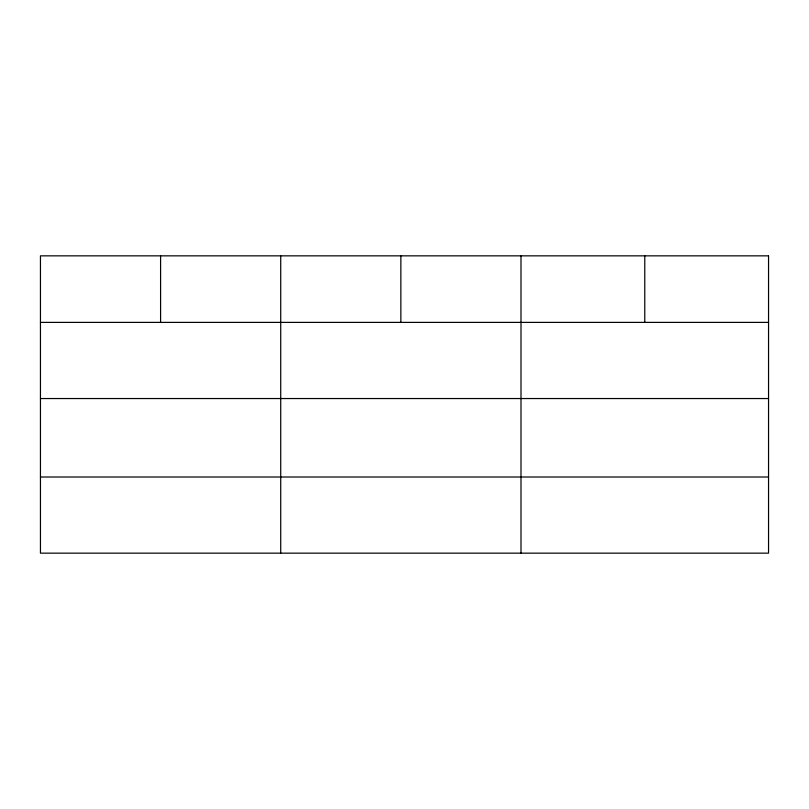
<?xml version="1.0" encoding="UTF-8"?>
<svg xmlns="http://www.w3.org/2000/svg" width="809" height="809" viewBox="0 0 809 809"><rect width="100%" height="100%" fill="white"/><g stroke="black" fill="none" stroke-linecap="round" stroke-linejoin="round"><path stroke-width="1.21" d="M40.45 322.387L768.55 322.387M40.45 398.544L768.55 398.544M40.45 477.007L768.55 477.007M644.773 255.846L644.773 322.387M520.996 255.846L520.996 553.154M400.859 255.846L400.859 322.387M280.723 255.846L280.723 553.154M160.587 255.846L160.587 322.387M768.55 255.846L40.45 255.846L40.45 553.154L768.55 553.154L768.55 255.846"/></g></svg>
